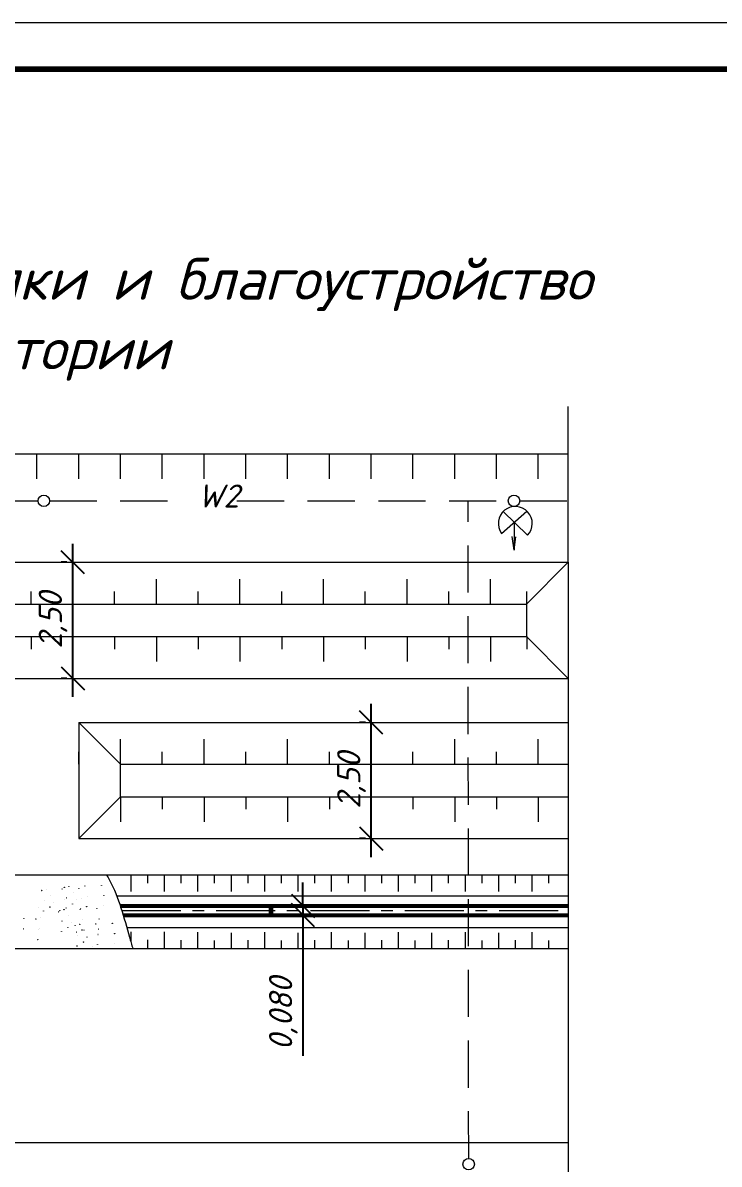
# Model space of a CAD drawing. Header units: millimetres. Extents: x 27137 to 30937, y -4667 to -569.
# Drawn here: x 28851 to 28926, y -4001.7 to -3878.8 of the extents above; entities that cross this region are included whole.
import ezdxf

# ---------------------------------------------------------------- set-up
doc = ezdxf.new("R2010")
doc.units = ezdxf.units.MM
doc.header["$LTSCALE"] = 0.4
doc.linetypes.add('осевая', pattern=[50.8, 31.75, -6.35, 6.35, -6.35])
doc.linetypes.add('штриховаяX2', pattern=[38.1, 25.4, -12.7])
doc.styles.add('Isocpeur', font='isocpeui.ttf', dxfattribs={"height": 2.5})
doc.styles.get("Standard").update_dxf_attribs({"font": 'isocpeui.ttf', "height": 2.5})
doc.dimstyles.new('06', dxfattribs={"dimtxt": 2.5, "dimasz": 2.5, "dimexe": 1.25, "dimexo": 0.625, "dimtad": 1, "dimdec": 0, "dimlfac": 200, "dimtxsty": 'Standard', "dimblk": 'OBLIQUE', "dimcen": 2.5, "dimdle": 2, "dimadec": 0, "dimazin": 0, "dimtfac": 1, "dimtdec": 0, "dimtmove": 0, "dimatfit": 3, "dimldrblk": 'OBLIQUE', "dimfxl": 1, "dimarcsym": 0})

# ---------------------------------------------------------------- blocks, each defined once
blk = doc.blocks.new('_Oblique')
at = {"color": 0, "linetype": 'ByBlock', "lineweight": -2}
blk.add_line((-0.5, -0.5), (0.5, 0.5), dxfattribs=at)
blk = doc.blocks.new('*D227')
at = {"color": 0, "lineweight": -2, "transparency": 16777216}
for p, q in [((28856.37, -3951.37), (28856.37, -3934.87)), ((28855.74, -3936.87), (28855.12, -3936.87)), ((28855.74, -3949.37), (28855.12, -3949.37))]:
    blk.add_line(p, q, dxfattribs=at)
at = {"layer": 'Defpoints', "color": 0, "transparency": 16777216}
for p in [(28856.37, -3936.87), (28856.37, -3936.87), (28856.37, -3949.37)]:
    blk.add_point(p, dxfattribs=at)
at = {"color": 0, "lineweight": -2, "transparency": 16777216, "xscale": 2.5, "yscale": 2.5, "zscale": 2.5}
for p, rotation in [((28856.37, -3936.87), 90), ((28856.37, -3949.37), 270)]:
    blk.add_blockref('_Oblique', p, dxfattribs=dict(at, rotation=rotation))
at = {"color": 0, "lineweight": 15, "transparency": 16777216, "insert": (28854.24, -3943.12), "char_height": 2.5, "attachment_point": 5, "rotation": 90, "style": 'Isocpeur'}
blk.add_mtext('2,50', dxfattribs=at)
blk = doc.blocks.new('*D235')
at = {"color": 0, "lineweight": -2, "transparency": 16777216}
for p, q in [((28888.5, -3968.62), (28888.5, -3952.12)), ((28887.88, -3954.12), (28887.25, -3954.12)), ((28887.88, -3966.62), (28887.25, -3966.62))]:
    blk.add_line(p, q, dxfattribs=at)
at = {"layer": 'Defpoints', "color": 0, "transparency": 16777216}
for p in [(28888.5, -3954.12), (28888.5, -3954.12), (28888.5, -3966.62)]:
    blk.add_point(p, dxfattribs=at)
at = {"color": 0, "lineweight": -2, "transparency": 16777216, "xscale": 2.5, "yscale": 2.5, "zscale": 2.5}
for p, rotation in [((28888.5, -3954.12), 90), ((28888.5, -3966.62), 270)]:
    blk.add_blockref('_Oblique', p, dxfattribs=dict(at, rotation=rotation))
at = {"color": 0, "lineweight": 15, "transparency": 16777216, "insert": (28886.38, -3960.37), "char_height": 2.5, "attachment_point": 5, "rotation": 90, "style": 'Isocpeur'}
blk.add_mtext('2,50', dxfattribs=at)
blk = doc.blocks.new('*D338')
at = {"color": 0, "lineweight": -2, "transparency": 16777216}
for p, q in [((28881.16, -3973.87), (28881.16, -3971.37)), ((28884.13, -3973.87), (28879.91, -3973.87)), ((28881.16, -3973.87), (28881.16, -3974.87)), ((28884.13, -3974.87), (28879.91, -3974.87)), ((28881.16, -3974.87), (28881.16, -3990.04))]:
    blk.add_line(p, q, dxfattribs=at)
at = {"layer": 'Defpoints', "color": 0, "transparency": 16777216}
for p in [(28884.76, -3973.87), (28881.16, -3974.87), (28884.76, -3974.87)]:
    blk.add_point(p, dxfattribs=at)
at = {"color": 0, "lineweight": -2, "transparency": 16777216, "xscale": 2.5, "yscale": 2.5, "zscale": 2.5}
for p, rotation in [((28881.16, -3973.87), 270), ((28881.16, -3974.87), 90)]:
    blk.add_blockref('_Oblique', p, dxfattribs=dict(at, rotation=rotation))
at = {"color": 0, "lineweight": 15, "transparency": 16777216, "insert": (28879.04, -3985.5), "char_height": 2.5, "attachment_point": 5, "rotation": 90, "style": 'Isocpeur'}
blk.add_mtext('0,080', dxfattribs=at)

msp = doc.modelspace()

# ---------------------------------------------------------------- linework, layer by layer
at = {"lineweight": 15, "ltscale": 0.5}
for p, q in [((28909.7171, -3925.0905), (28909.7171, -3920.0905)), ((28909.7171, -3936.868), (28909.7171, -3925.0905)), ((28902.5431, -3933.7549), (28905.2772, -3931.3561)), ((28905.3346, -3933.9624), (28902.7173, -3931.4125)), ((28903.8998, -3932.5646), (28903.8998, -3935.5756)), ((28903.8998, -3935.5756), (28903.7057, -3934.1057)), ((28903.8998, -3935.5756), (28904.0912, -3934.1093)), ((28806.8656, -3936.868), (28909.7171, -3936.868)), ((28909.7171, -3936.868), (28909.7171, -4023.4146)), ((28811.3656, -3941.368), (28905.2171, -3941.368)), ((28905.2171, -3941.368), (28905.2171, -3944.868)), ((28811.3656, -3944.868), (28905.2171, -3944.868)), ((28806.8656, -3949.368), (28909.7171, -3949.368)), ((28857.0043, -3954.118), (28909.7171, -3954.118)), ((28857.0043, -3954.118), (28857.0043, -3966.618)), ((28861.5043, -3962.118), (28861.5043, -3958.618)), ((28861.5043, -3958.618), (28909.7171, -3958.618)), ((28861.5043, -3962.118), (28909.7171, -3962.118)), ((28857.0043, -3966.618), (28909.7171, -3966.618)), ((28845.3335, -3970.5404), (28909.7171, -3970.5404)), ((28861.0998, -3972.8104), (28909.7171, -3972.8104)), ((28861.6405, -3973.868), (28878.7886, -3973.868)), ((28862.1798, -3976.2104), (28909.7171, -3976.2104)), ((28819.7703, -3978.4804), (28909.7171, -3978.4804)), ((28374.8656, -3999.368), (28909.7171, -3999.368))]:
    msp.add_line(p, q, dxfattribs=at)
at = {"lineweight": 15}
for p, q in [((28374.8656, -3925.1722), (28909.7171, -3925.1722)), ((28852.5043, -3927.8722), (28852.5043, -3925.1722)), ((28857.0043, -3927.8722), (28857.0043, -3925.1722)), ((28861.5043, -3927.8722), (28861.5043, -3925.1722)), ((28866.0043, -3927.8722), (28866.0043, -3925.1722)), ((28870.5043, -3927.8722), (28870.5043, -3925.1722)), ((28875.0043, -3927.8722), (28875.0043, -3925.1722)), ((28879.5043, -3927.8722), (28879.5043, -3925.1722)), ((28884.0043, -3927.8722), (28884.0043, -3925.1722)), ((28884.0043, -3927.8722), (28884.0043, -3925.1722)), ((28888.5043, -3927.8722), (28888.5043, -3925.1722)), ((28888.5043, -3927.8722), (28888.5043, -3925.1722)), ((28893.0043, -3927.8722), (28893.0043, -3925.1722)), ((28897.5043, -3927.8722), (28897.5043, -3925.1722)), ((28902.0043, -3927.8722), (28902.0043, -3925.1722)), ((28902.0043, -3927.8722), (28902.0043, -3925.1722)), ((28906.5043, -3927.8722), (28906.5043, -3925.1722)), ((28909.7171, -3936.868), (28905.2171, -3941.368)), ((28856.3656, -3941.368), (28856.3656, -3938.668)), ((28856.3656, -3941.368), (28856.3656, -3938.668)), ((28856.3656, -3941.368), (28856.3656, -3938.668)), ((28856.3656, -3941.368), (28856.3656, -3938.668)), ((28856.3656, -3941.368), (28856.3656, -3938.668)), ((28856.3656, -3941.368), (28856.3656, -3938.668)), ((28856.3656, -3941.368), (28856.3656, -3938.668)), ((28856.3656, -3941.368), (28856.3656, -3938.668)), ((28856.3656, -3941.368), (28856.3656, -3938.668)), ((28856.3656, -3941.368), (28856.3656, -3938.668)), ((28865.3656, -3941.368), (28865.3656, -3938.668)), ((28865.3656, -3941.368), (28865.3656, -3938.668)), ((28865.3656, -3941.368), (28865.3656, -3938.668)), ((28865.3656, -3941.368), (28865.3656, -3938.668)), ((28874.3656, -3941.368), (28874.3656, -3938.668)), ((28874.3656, -3941.368), (28874.3656, -3938.668)), ((28874.3656, -3941.368), (28874.3656, -3938.668)), ((28874.3656, -3941.368), (28874.3656, -3938.668)), ((28874.3656, -3941.368), (28874.3656, -3938.668)), ((28874.3656, -3941.368), (28874.3656, -3938.668)), ((28874.3656, -3941.368), (28874.3656, -3938.668)), ((28874.3656, -3941.368), (28874.3656, -3938.668)), ((28874.3656, -3941.368), (28874.3656, -3938.668)), ((28874.3656, -3941.368), (28874.3656, -3938.668)), ((28874.3656, -3941.368), (28874.3656, -3938.668)), ((28874.3656, -3941.368), (28874.3656, -3938.668)), ((28883.3656, -3941.368), (28883.3656, -3938.668)), ((28883.3656, -3941.368), (28883.3656, -3938.668)), ((28883.3656, -3941.368), (28883.3656, -3938.668)), ((28883.3656, -3941.368), (28883.3656, -3938.668)), ((28883.3656, -3941.368), (28883.3656, -3938.668)), ((28883.3656, -3941.368), (28883.3656, -3938.668)), ((28883.3656, -3941.368), (28883.3656, -3938.668)), ((28883.3656, -3941.368), (28883.3656, -3938.668)), ((28892.3656, -3941.368), (28892.3656, -3938.668)), ((28892.3656, -3941.368), (28892.3656, -3938.668)), ((28892.3656, -3941.368), (28892.3656, -3938.668)), ((28892.3656, -3941.368), (28892.3656, -3938.668)), ((28892.3656, -3941.368), (28892.3656, -3938.668)), ((28892.3656, -3941.368), (28892.3656, -3938.668)), ((28901.3656, -3941.368), (28901.3656, -3938.668)), ((28901.3656, -3941.368), (28901.3656, -3938.668)), ((28901.3656, -3941.368), (28901.3656, -3938.668)), ((28901.3656, -3941.368), (28901.3656, -3938.668)), ((28851.8656, -3941.368), (28851.8656, -3940.018)), ((28851.8656, -3941.368), (28851.8656, -3940.018)), ((28860.8656, -3941.368), (28860.8656, -3940.018)), ((28860.8656, -3941.368), (28860.8656, -3940.018)), ((28869.8656, -3941.368), (28869.8656, -3940.018)), ((28878.8656, -3941.368), (28878.8656, -3940.018)), ((28878.8656, -3941.368), (28878.8656, -3940.018)), ((28878.8656, -3941.368), (28878.8656, -3940.018)), ((28878.8656, -3941.368), (28878.8656, -3940.018)), ((28887.8656, -3941.368), (28887.8656, -3940.018)), ((28896.8656, -3941.368), (28896.8656, -3940.018)), ((28896.8656, -3941.368), (28896.8656, -3940.018)), ((28905.2798, -3941.368), (28905.2798, -3940.018)), ((28851.8656, -3944.868), (28851.8656, -3946.218)), ((28851.8656, -3944.868), (28851.8656, -3946.218)), ((28856.3656, -3944.868), (28856.3656, -3947.568)), ((28856.3656, -3944.868), (28856.3656, -3947.568)), ((28856.3656, -3944.868), (28856.3656, -3947.568)), ((28856.3656, -3944.868), (28856.3656, -3947.568)), ((28856.3656, -3944.868), (28856.3656, -3947.568)), ((28856.3656, -3944.868), (28856.3656, -3947.568)), ((28856.3656, -3944.868), (28856.3656, -3947.568)), ((28856.3656, -3944.868), (28856.3656, -3947.568)), ((28856.3656, -3944.868), (28856.3656, -3947.568)), ((28856.3656, -3944.868), (28856.3656, -3947.568)), ((28860.8656, -3944.868), (28860.8656, -3946.218)), ((28860.8656, -3944.868), (28860.8656, -3946.218)), ((28865.3656, -3944.868), (28865.3656, -3947.568)), ((28865.3656, -3944.868), (28865.3656, -3947.568)), ((28865.3656, -3944.868), (28865.3656, -3947.568)), ((28865.3656, -3944.868), (28865.3656, -3947.568)), ((28869.8656, -3944.868), (28869.8656, -3946.218)), ((28874.3656, -3944.868), (28874.3656, -3947.568)), ((28874.3656, -3944.868), (28874.3656, -3947.568)), ((28874.3656, -3944.868), (28874.3656, -3947.568)), ((28874.3656, -3944.868), (28874.3656, -3947.568)), ((28874.3656, -3944.868), (28874.3656, -3947.568)), ((28874.3656, -3944.868), (28874.3656, -3947.568)), ((28874.3656, -3944.868), (28874.3656, -3947.568)), ((28874.3656, -3944.868), (28874.3656, -3947.568)), ((28874.3656, -3944.868), (28874.3656, -3947.568)), ((28874.3656, -3944.868), (28874.3656, -3947.568)), ((28874.3656, -3944.868), (28874.3656, -3947.568)), ((28874.3656, -3944.868), (28874.3656, -3947.568)), ((28878.8656, -3944.868), (28878.8656, -3946.218)), ((28878.8656, -3944.868), (28878.8656, -3946.218)), ((28878.8656, -3944.868), (28878.8656, -3946.218)), ((28878.8656, -3944.868), (28878.8656, -3946.218)), ((28883.3656, -3944.868), (28883.3656, -3947.568)), ((28883.3656, -3944.868), (28883.3656, -3947.568)), ((28883.3656, -3944.868), (28883.3656, -3947.568)), ((28883.3656, -3944.868), (28883.3656, -3947.568)), ((28883.3656, -3944.868), (28883.3656, -3947.568)), ((28883.3656, -3944.868), (28883.3656, -3947.568)), ((28883.3656, -3944.868), (28883.3656, -3947.568)), ((28883.3656, -3944.868), (28883.3656, -3947.568)), ((28887.8656, -3944.868), (28887.8656, -3946.218)), ((28892.3656, -3944.868), (28892.3656, -3947.568)), ((28892.3656, -3944.868), (28892.3656, -3947.568)), ((28892.3656, -3944.868), (28892.3656, -3947.568)), ((28892.3656, -3944.868), (28892.3656, -3947.568)), ((28892.3656, -3944.868), (28892.3656, -3947.568)), ((28892.3656, -3944.868), (28892.3656, -3947.568)), ((28896.8656, -3944.868), (28896.8656, -3946.218)), ((28896.8656, -3944.868), (28896.8656, -3946.218)), ((28901.3656, -3944.868), (28901.3656, -3947.568)), ((28901.3656, -3944.868), (28901.3656, -3947.568)), ((28901.3656, -3944.868), (28901.3656, -3947.568)), ((28901.3656, -3944.868), (28901.3656, -3947.568)), ((28905.2171, -3944.868), (28909.7171, -3949.368)), ((28905.2798, -3944.868), (28905.2798, -3946.218)), ((28857.0043, -3954.118), (28861.5043, -3958.618)), ((28861.5043, -3958.618), (28861.5043, -3955.918)), ((28861.5043, -3958.618), (28861.5043, -3955.918)), ((28861.5043, -3958.618), (28861.5043, -3955.918)), ((28861.5043, -3958.618), (28861.5043, -3955.918)), ((28861.5043, -3958.618), (28861.5043, -3955.918)), ((28861.5043, -3958.618), (28861.5043, -3955.918)), ((28861.5043, -3958.618), (28861.5043, -3955.918)), ((28861.5043, -3958.618), (28861.5043, -3955.918)), ((28870.5043, -3958.618), (28870.5043, -3955.918)), ((28870.5043, -3958.618), (28870.5043, -3955.918)), ((28879.5043, -3958.618), (28879.5043, -3955.918)), ((28879.5043, -3958.618), (28879.5043, -3955.918)), ((28879.5043, -3958.618), (28879.5043, -3955.918)), ((28879.5043, -3958.618), (28879.5043, -3955.918)), ((28879.5043, -3958.618), (28879.5043, -3955.918)), ((28879.5043, -3958.618), (28879.5043, -3955.918)), ((28879.5043, -3958.618), (28879.5043, -3955.918)), ((28879.5043, -3958.618), (28879.5043, -3955.918)), ((28888.5043, -3958.618), (28888.5043, -3955.918)), ((28888.5043, -3958.618), (28888.5043, -3955.918)), ((28897.5043, -3958.618), (28897.5043, -3955.918)), ((28897.5043, -3958.618), (28897.5043, -3955.918)), ((28897.5043, -3958.618), (28897.5043, -3955.918)), ((28897.5043, -3958.618), (28897.5043, -3955.918)), ((28897.5043, -3958.618), (28897.5043, -3955.918)), ((28897.5043, -3958.618), (28897.5043, -3955.918)), ((28897.5043, -3958.618), (28897.5043, -3955.918)), ((28897.5043, -3958.618), (28897.5043, -3955.918)), ((28906.5043, -3958.618), (28906.5043, -3955.918)), ((28906.5043, -3958.618), (28906.5043, -3955.918)), ((28857.0043, -3958.618), (28857.0043, -3957.268)), ((28866.0043, -3958.618), (28866.0043, -3957.268)), ((28875.0043, -3958.618), (28875.0043, -3957.268)), ((28884.0043, -3958.618), (28884.0043, -3957.268)), ((28893.0043, -3958.618), (28893.0043, -3957.268)), ((28902.0043, -3958.618), (28902.0043, -3957.268)), ((28861.5043, -3962.118), (28857.0043, -3966.618)), ((28861.5043, -3962.118), (28861.5043, -3964.818)), ((28861.5043, -3962.118), (28861.5043, -3964.818)), ((28861.5043, -3962.118), (28861.5043, -3964.818)), ((28861.5043, -3962.118), (28861.5043, -3964.818)), ((28861.5043, -3962.118), (28861.5043, -3964.818)), ((28861.5043, -3962.118), (28861.5043, -3964.818)), ((28861.5043, -3962.118), (28861.5043, -3964.818)), ((28861.5043, -3962.118), (28861.5043, -3964.818)), ((28866.0043, -3962.118), (28866.0043, -3963.468)), ((28870.5043, -3962.118), (28870.5043, -3964.818)), ((28870.5043, -3962.118), (28870.5043, -3964.818)), ((28870.5043, -3962.118), (28870.5043, -3964.818)), ((28870.5043, -3962.118), (28870.5043, -3964.818)), ((28870.5043, -3962.118), (28870.5043, -3964.818)), ((28870.5043, -3962.118), (28870.5043, -3964.818)), ((28870.5043, -3962.118), (28870.5043, -3964.818)), ((28870.5043, -3962.118), (28870.5043, -3964.818)), ((28875.0043, -3962.118), (28875.0043, -3963.468)), ((28875.0043, -3962.118), (28875.0043, -3963.468)), ((28879.5043, -3962.118), (28879.5043, -3964.818)), ((28879.5043, -3962.118), (28879.5043, -3964.818)), ((28879.5043, -3962.118), (28879.5043, -3964.818)), ((28879.5043, -3962.118), (28879.5043, -3964.818)), ((28879.5043, -3962.118), (28879.5043, -3964.818)), ((28879.5043, -3962.118), (28879.5043, -3964.818)), ((28879.5043, -3962.118), (28879.5043, -3964.818)), ((28879.5043, -3962.118), (28879.5043, -3964.818)), ((28879.5043, -3962.118), (28879.5043, -3964.818)), ((28879.5043, -3962.118), (28879.5043, -3964.818)), ((28879.5043, -3962.118), (28879.5043, -3964.818)), ((28879.5043, -3962.118), (28879.5043, -3964.818)), ((28879.5043, -3962.118), (28879.5043, -3964.818)), ((28879.5043, -3962.118), (28879.5043, -3964.818)), ((28879.5043, -3962.118), (28879.5043, -3964.818)), ((28879.5043, -3962.118), (28879.5043, -3964.818)), ((28879.5043, -3962.118), (28879.5043, -3964.818)), ((28879.5043, -3962.118), (28879.5043, -3964.818)), ((28884.0043, -3962.118), (28884.0043, -3963.468)), ((28884.0043, -3962.118), (28884.0043, -3963.468)), ((28884.0043, -3962.118), (28884.0043, -3963.468)), ((28888.5043, -3962.118), (28888.5043, -3964.818)), ((28888.5043, -3962.118), (28888.5043, -3964.818)), ((28888.5043, -3962.118), (28888.5043, -3964.818)), ((28888.5043, -3962.118), (28888.5043, -3964.818)), ((28888.5043, -3962.118), (28888.5043, -3964.818)), ((28888.5043, -3962.118), (28888.5043, -3964.818)), ((28888.5043, -3962.118), (28888.5043, -3964.818)), ((28888.5043, -3962.118), (28888.5043, -3964.818)), ((28893.0043, -3962.118), (28893.0043, -3963.468)), ((28893.0043, -3962.118), (28893.0043, -3963.468)), ((28897.5043, -3962.118), (28897.5043, -3964.818)), ((28897.5043, -3962.118), (28897.5043, -3964.818)), ((28897.5043, -3962.118), (28897.5043, -3964.818)), ((28897.5043, -3962.118), (28897.5043, -3964.818)), ((28897.5043, -3962.118), (28897.5043, -3964.818)), ((28897.5043, -3962.118), (28897.5043, -3964.818)), ((28897.5043, -3962.118), (28897.5043, -3964.818)), ((28897.5043, -3962.118), (28897.5043, -3964.818)), ((28897.5043, -3962.118), (28897.5043, -3964.818)), ((28897.5043, -3962.118), (28897.5043, -3964.818)), ((28897.5043, -3962.118), (28897.5043, -3964.818)), ((28897.5043, -3962.118), (28897.5043, -3964.818)), ((28897.5043, -3962.118), (28897.5043, -3964.818)), ((28897.5043, -3962.118), (28897.5043, -3964.818)), ((28897.5043, -3962.118), (28897.5043, -3964.818)), ((28897.5043, -3962.118), (28897.5043, -3964.818)), ((28897.5043, -3962.118), (28897.5043, -3964.818)), ((28897.5043, -3962.118), (28897.5043, -3964.818)), ((28902.0043, -3962.118), (28902.0043, -3963.468)), ((28902.0043, -3962.118), (28902.0043, -3963.468)), ((28906.5043, -3962.118), (28906.5043, -3964.818)), ((28906.5043, -3962.118), (28906.5043, -3964.818)), ((28862.6102, -3970.5404), (28862.6102, -3972.3404)), ((28864.4102, -3970.5404), (28864.4102, -3971.4404)), ((28866.2102, -3970.5404), (28866.2102, -3972.3404)), ((28866.2102, -3970.5404), (28866.2102, -3972.3404)), ((28868.0102, -3970.5404), (28868.0102, -3971.4404)), ((28868.0102, -3970.5404), (28868.0102, -3971.4404)), ((28868.0102, -3970.5404), (28868.0102, -3971.4404)), ((28869.8102, -3970.5404), (28869.8102, -3972.3404)), ((28869.8102, -3970.5404), (28869.8102, -3972.3404)), ((28871.6102, -3970.5404), (28871.6102, -3971.4404)), ((28871.6102, -3970.5404), (28871.6102, -3971.4404)), ((28871.6102, -3970.5404), (28871.6102, -3971.4404)), ((28873.4102, -3970.5404), (28873.4102, -3972.3404)), ((28873.4102, -3970.5404), (28873.4102, -3972.3404)), ((28875.2102, -3970.5404), (28875.2102, -3971.4404)), ((28875.2102, -3970.5404), (28875.2102, -3971.4404)), ((28875.2102, -3970.5404), (28875.2102, -3971.4404)), ((28877.0102, -3970.5404), (28877.0102, -3972.3404)), ((28877.0102, -3970.5404), (28877.0102, -3972.3404)), ((28878.8102, -3970.5404), (28878.8102, -3971.4404)), ((28878.8102, -3970.5404), (28878.8102, -3971.4404)), ((28878.8102, -3970.5404), (28878.8102, -3971.4404)), ((28880.6102, -3970.5404), (28880.6102, -3972.3404)), ((28880.6102, -3970.5404), (28880.6102, -3972.3404)), ((28882.4102, -3970.5404), (28882.4102, -3971.4404)), ((28882.4102, -3970.5404), (28882.4102, -3971.4404)), ((28882.4102, -3970.5404), (28882.4102, -3971.4404)), ((28884.2102, -3970.5404), (28884.2102, -3972.3404)), ((28884.2102, -3970.5404), (28884.2102, -3972.3404)), ((28886.0102, -3970.5404), (28886.0102, -3971.4404)), ((28886.0102, -3970.5404), (28886.0102, -3971.4404)), ((28886.0102, -3970.5404), (28886.0102, -3971.4404)), ((28887.8102, -3970.5404), (28887.8102, -3972.3404)), ((28887.8102, -3970.5404), (28887.8102, -3972.3404)), ((28887.8102, -3970.5404), (28887.8102, -3972.3404)), ((28889.6102, -3970.5404), (28889.6102, -3971.4404)), ((28889.6102, -3970.5404), (28889.6102, -3971.4404)), ((28889.6102, -3970.5404), (28889.6102, -3971.4404)), ((28889.6102, -3970.5404), (28889.6102, -3971.4404)), ((28891.4102, -3970.5404), (28891.4102, -3972.3404)), ((28891.4102, -3970.5404), (28891.4102, -3972.3404)), ((28891.4102, -3970.5404), (28891.4102, -3972.3404)), ((28891.4102, -3970.5404), (28891.4102, -3972.3404)), ((28893.2102, -3970.5404), (28893.2102, -3971.4404)), ((28893.2102, -3970.5404), (28893.2102, -3971.4404)), ((28893.2102, -3970.5404), (28893.2102, -3971.4404)), ((28893.2102, -3970.5404), (28893.2102, -3971.4404)), ((28893.2102, -3970.5404), (28893.2102, -3971.4404)), ((28893.2102, -3970.5404), (28893.2102, -3971.4404)), ((28895.0102, -3970.5404), (28895.0102, -3972.3404)), ((28895.0102, -3970.5404), (28895.0102, -3972.3404)), ((28895.0102, -3970.5404), (28895.0102, -3972.3404)), ((28895.0102, -3970.5404), (28895.0102, -3972.3404)), ((28896.8102, -3970.5404), (28896.8102, -3971.4404)), ((28896.8102, -3970.5404), (28896.8102, -3971.4404)), ((28896.8102, -3970.5404), (28896.8102, -3971.4404)), ((28896.8102, -3970.5404), (28896.8102, -3971.4404)), ((28896.8102, -3970.5404), (28896.8102, -3971.4404)), ((28896.8102, -3970.5404), (28896.8102, -3971.4404)), ((28898.6102, -3970.5404), (28898.6102, -3972.3404)), ((28898.6102, -3970.5404), (28898.6102, -3972.3404)), ((28898.6102, -3970.5404), (28898.6102, -3972.3404)), ((28900.4102, -3970.5404), (28900.4102, -3971.4404)), ((28900.4102, -3970.5404), (28900.4102, -3971.4404)), ((28900.4102, -3970.5404), (28900.4102, -3971.4404)), ((28900.4102, -3970.5404), (28900.4102, -3971.4404)), ((28900.4102, -3970.5404), (28900.4102, -3971.4404)), ((28902.2102, -3970.5404), (28902.2102, -3972.3404)), ((28902.2102, -3970.5404), (28902.2102, -3972.3404)), ((28904.0102, -3970.5404), (28904.0102, -3971.4404)), ((28904.0102, -3970.5404), (28904.0102, -3971.4404)), ((28904.0102, -3970.5404), (28904.0102, -3971.4404)), ((28905.8102, -3970.5404), (28905.8102, -3972.3404)), ((28907.6102, -3970.5404), (28907.6102, -3971.4404)), ((28907.6102, -3970.5404), (28907.6102, -3971.4404)), ((28862.6102, -3976.665), (28862.6102, -3977.7338)), ((28866.2102, -3976.6804), (28866.2102, -3978.4804)), ((28869.8102, -3976.7251), (28869.8102, -3978.4804)), ((28873.4102, -3976.7697), (28873.4102, -3978.4804)), ((28877.0102, -3976.7251), (28877.0102, -3978.4804)), ((28880.6102, -3976.7697), (28880.6102, -3978.4804)), ((28884.2102, -3976.7251), (28884.2102, -3978.4804)), ((28887.8102, -3976.7697), (28887.8102, -3978.4804)), ((28891.4102, -3976.7251), (28891.4102, -3978.4804)), ((28895.0102, -3976.7697), (28895.0102, -3978.4804)), ((28898.6102, -3976.7251), (28898.6102, -3978.4804)), ((28902.2102, -3976.7697), (28902.2102, -3978.4804)), ((28905.8102, -3976.7251), (28905.8102, -3978.4804)), ((28864.4102, -3977.5357), (28864.4102, -3978.4804)), ((28868.0102, -3977.5804), (28868.0102, -3978.4804)), ((28868.0102, -3977.5804), (28868.0102, -3978.4804)), ((28871.6102, -3977.6234), (28871.6102, -3978.4804)), ((28871.6102, -3977.6251), (28871.6102, -3978.4804)), ((28871.6102, -3977.6251), (28871.6102, -3978.4804)), ((28875.2102, -3977.5804), (28875.2102, -3978.4804)), ((28875.2102, -3977.5804), (28875.2102, -3978.4804)), ((28875.2102, -3977.6697), (28875.2102, -3978.4804)), ((28878.8102, -3977.6234), (28878.8102, -3978.4804)), ((28878.8102, -3977.6251), (28878.8102, -3978.4804)), ((28878.8102, -3977.6251), (28878.8102, -3978.4804)), ((28882.4102, -3977.5804), (28882.4102, -3978.4804)), ((28882.4102, -3977.5804), (28882.4102, -3978.4804)), ((28882.4102, -3977.6697), (28882.4102, -3978.4804)), ((28886.0102, -3977.6234), (28886.0102, -3978.4804)), ((28886.0102, -3977.6251), (28886.0102, -3978.4804)), ((28886.0102, -3977.6251), (28886.0102, -3978.4804)), ((28889.6102, -3977.5804), (28889.6102, -3978.4804)), ((28889.6102, -3977.5804), (28889.6102, -3978.4804)), ((28889.6102, -3977.6697), (28889.6102, -3978.4804)), ((28893.2102, -3977.6234), (28893.2102, -3978.4804)), ((28893.2102, -3977.6251), (28893.2102, -3978.4804)), ((28893.2102, -3977.6251), (28893.2102, -3978.4804)), ((28896.8102, -3977.5804), (28896.8102, -3978.4804)), ((28896.8102, -3977.5804), (28896.8102, -3978.4804)), ((28896.8102, -3977.6697), (28896.8102, -3978.4804)), ((28900.4102, -3977.6234), (28900.4102, -3978.4804)), ((28900.4102, -3977.6251), (28900.4102, -3978.4804)), ((28900.4102, -3977.6251), (28900.4102, -3978.4804)), ((28904.0102, -3977.5804), (28904.0102, -3978.4804)), ((28904.0102, -3977.5804), (28904.0102, -3978.4804)), ((28904.0102, -3977.6697), (28904.0102, -3978.4804)), ((28907.6102, -3977.6234), (28907.6102, -3978.4804)), ((28907.6102, -3977.6251), (28907.6102, -3978.4804)), ((28907.6102, -3977.6251), (28907.6102, -3978.4804))]:
    msp.add_line(p, q, dxfattribs=at)
at = {"linetype": 'штриховаяX2', "lineweight": 15, "ltscale": 0.5}
for p, q in [((28803.2955, -3930.2399), (28852.6329, -3930.2399)), ((28853.8661, -3930.2399), (28869.008, -3930.2399)), ((28874.0419, -3930.2399), (28903.2687, -3930.2399)), ((28899.0053, -4001.0853), (28898.9349, -3930.2399)), ((28904.5019, -3930.2399), (28909.7171, -3930.2399))]:
    msp.add_line(p, q, dxfattribs=at)
at = {"lineweight": 53, "ltscale": 0.5}
for p, q in [((28861.479, -3973.868), (28909.7171, -3973.868)), ((28861.7938, -3974.868), (28878.8256, -3974.868)), ((28878.8256, -3974.868), (28909.7171, -3974.868))]:
    msp.add_line(p, q, dxfattribs=at)
at = {"linetype": 'осевая', "lineweight": 15, "ltscale": 0.5}
msp.add_line((28861.6405, -3974.368), (28909.7171, -3974.368), dxfattribs=at)
msp.add_line((28861.6405, -3974.368), (28909.7171, -3974.368), dxfattribs=at)
at = {"lineweight": 60, "ltscale": 0.5}
msp.add_line((28877.7112, -3973.868), (28877.7112, -3974.868), dxfattribs=at)
at = {"color": 7, "lineweight": 15}
for points in [[(28327.3799, -4472.756), (29168.3799, -4472.756), (29168.3799, -3878.756), (28327.3799, -3878.756)], [(28347.3799, -4467.756), (29163.3799, -4467.756), (29163.3799, -3883.756), (28347.3799, -3883.756)]]:
    msp.add_lwpolyline(points, close=True, dxfattribs=at)
at = {"lineweight": 15, "const_width": 0.6}
msp.add_lwpolyline([(28347.3799, -3883.756), (29163.3799, -3883.756), (29163.3799, -4467.756), (28347.3799, -4467.756)], dxfattribs=at)
at = {"lineweight": 15, "ltscale": 0.5}
for centre in [(28853.2495, -3930.2491), (28903.8853, -3930.2491), (28899.0059, -4001.702)]:
    msp.add_circle(centre, 0.6167, dxfattribs=at)
at = {"lineweight": 15}
for centre, radius in [((28853.0225, -3972.2133), 0.0095), ((28853.5002, -3972.1064), 0.0096), ((28855.2293, -3972.0692), 0.0095), ((28855.4581, -3971.8843), 0.0095), ((28855.9358, -3971.7775), 0.0096), ((28857.0201, -3971.9851), 0.0095), ((28857.6649, -3971.7403), 0.0095), ((28859.4557, -3971.6562), 0.0095), ((28853.2719, -3973.3358), 0.00596), ((28853.9628, -3972.7287), 0.00596), ((28854.2869, -3973.4815), 0.0096), ((28855.4787, -3973.1917), 0.00596), ((28855.7075, -3973.0068), 0.00596), ((28856.3984, -3972.3997), 0.00596), ((28856.7225, -3973.1526), 0.0096), ((28857.2695, -3973.1076), 0.00596), ((28857.9143, -3972.8628), 0.00596), ((28859.7051, -3972.7786), 0.00596), ((28852.6316, -3974.0548), 0.0095), ((28853.2119, -3974.4322), 0.0096), ((28853.9028, -3974.0086), 0.0095), ((28854.8431, -3974.524), 0.00596), ((28854.9598, -3974.3975), 0.0095), ((28855.4186, -3974.2881), 0.0096), ((28855.4375, -3974.2907), 0.0096), ((28855.6475, -3974.1032), 0.0096), ((28856.3384, -3973.6797), 0.0095), ((28857.1666, -3974.2535), 0.0095), ((28857.2094, -3974.204), 0.0096), ((28857.2787, -3974.195), 0.00596), ((28857.8542, -3973.9592), 0.0096), ((28858.9574, -3974.1694), 0.0095), ((28859.645, -3973.875), 0.0096), ((28851.0902, -3975.2614), 0.00596), ((28852.3949, -3975.2904), 0.0095), ((28852.881, -3975.1773), 0.00596), ((28855.2092, -3975.52), 0.00596), ((28855.9001, -3974.9129), 0.00596), ((28856.2242, -3975.6658), 0.0096), ((28856.63, -3975.9809), 0.0095), ((28857.1076, -3975.874), 0.0096), ((28857.416, -3975.376), 0.00596), ((28858.8367, -3975.8369), 0.0095), ((28859.2068, -3975.2918), 0.00596), ((28860.6275, -3975.7527), 0.0095), ((28851.0302, -3976.3578), 0.0096), ((28852.6443, -3976.4129), 0.00596), ((28852.8209, -3976.2737), 0.0096), ((28855.1492, -3976.6164), 0.0096), ((28855.8401, -3976.1929), 0.0095), ((28856.7804, -3976.7083), 0.00596), ((28856.8794, -3977.1034), 0.00596), ((28857.3559, -3976.4724), 0.0096), ((28857.5703, -3976.4963), 0.00596), ((28857.8943, -3977.2491), 0.0096), ((28859.0861, -3976.9593), 0.00596), ((28859.1467, -3976.3882), 0.0096), ((28860.8769, -3976.8752), 0.00596), ((28852.5842, -3977.5093), 0.0096), ((28856.8193, -3978.1998), 0.0096), ((28857.5102, -3977.7762), 0.0095), ((28858.4505, -3978.2916), 0.00596), ((28859.0261, -3978.0557), 0.0096), ((28860.8168, -3977.9716), 0.0096)]:
    msp.add_circle(centre, radius, dxfattribs=at)
at = {"lineweight": 15, "ltscale": 0.5}
msp.add_arc((28904.0259, -3932.6875), 1.8271, 315.74633, 215.748105, dxfattribs=at)
msp.add_open_spline([(28860.003, -3970.5404), (28860.1126, -3970.7231), (28861.2834, -3972.7759), (28861.9807, -3975.5708), (28862.707, -3978.0698), (28862.831, -3978.4804)], degree=3, knots=[4.92609065, 4.92609065, 4.92609065, 4.92609065, 5.57085721, 12.08303713, 13.37086726, 13.37086726, 13.37086726, 13.37086726], dxfattribs=at)

# ---------------------------------------------------------------- texts
at = {"lineweight": 15, "insert": (28849.9352, -3917.3077), "char_height": 4.5, "attachment_point": 8, "style": 'Isocpeur'}
msp.add_mtext_dynamic_manual_height_columns('Схема обратной засыпки и благоустройство территории', width=148.56988, gutter_width=12.5, heights=[0], dxfattribs=at)
at = {"linetype": 'штриховаяX2', "lineweight": 15, "insert": (28869.8232, -3928.487), "char_height": 2.48181, "attachment_point": 1, "style": 'Isocpeur'}
msp.add_mtext_dynamic_manual_height_columns('W2', width=3.719358, gutter_width=12.5, heights=[0], dxfattribs=at)

# ---------------------------------------------------------------- dimensions: what is measured, and where the dimension line sits
at = {"lineweight": 15}
for p1, p2, picture, middle in [((28856.3656, -3949.368), (28856.3656, -3936.868), '*D227', (28854.2406, -3943.118)), ((28888.5043, -3966.618), (28888.5043, -3954.118), '*D235', (28886.3793, -3960.368))]:
    dim = msp.add_aligned_dim(p1=p1, p2=p2, distance=0, text='2,50', dimstyle='06', override={"dimtxsty": 'Isocpeur'}, dxfattribs=at)
    dim.commit()
    dim.dimension.update_dxf_attribs({"geometry": picture, "text_midpoint": middle})
dim = msp.add_linear_dim(base=(28881.1648, -3974.868), p1=(28884.7566, -3973.868), p2=(28884.7566, -3974.868), angle=90, text='0,080', dimstyle='06', override={"dimtxsty": 'Isocpeur'}, dxfattribs=at)
dim.commit()
dim.dimension.update_dxf_attribs({"geometry": '*D338', "text_midpoint": (28881.1648, -3985.5032), "dimtype": 160})

doc.saveas('drawing.dxf')
